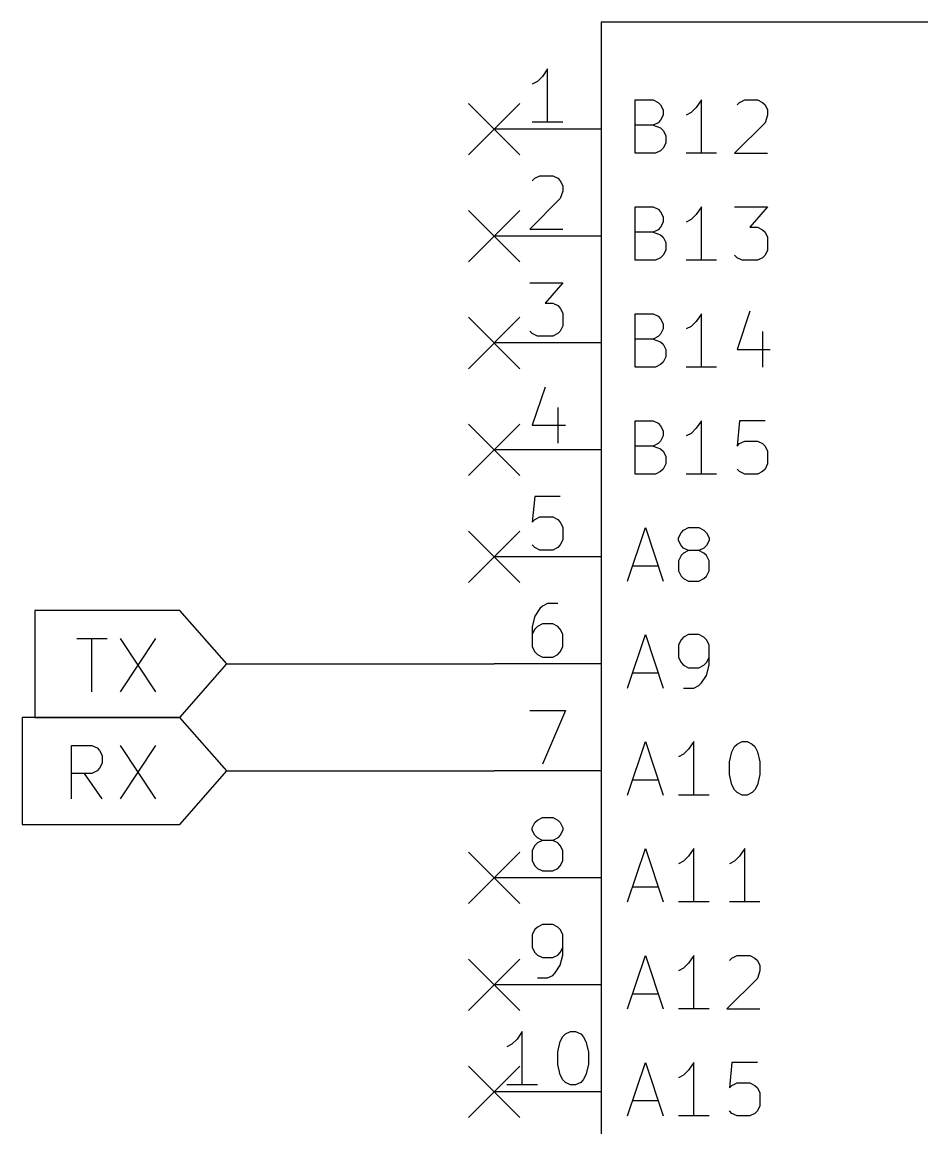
# Model space of a CAD drawing. Extents: x 0.4 to 16.1, y -11.3 to -0.4.
# Drawn here: x 7.459 to 8.3, y -3.334 to -2.3 of the extents above; entities that cross this region are included whole.
import ezdxf

# ---------------------------------------------------------------- set-up
doc = ezdxf.new("R2010")
doc.units = 0
doc.header["$MEASUREMENT"] = 0
for name, color, linetype in [('BLUE2', 5, 'CONTINUOUS'), ('CYAN2', 4, 'CONTINUOUS'), ('GREEN3', 91, 'CONTINUOUS'), ('RED2', 1, 'CONTINUOUS'), ('RED3', 11, 'CONTINUOUS')]:
    doc.layers.add(name, color=color, linetype=linetype)

msp = doc.modelspace()

# ---------------------------------------------------------------- linework, layer by layer
at = {"layer": 'BLUE2', "linetype": 'CONTINUOUS'}
for p, q in [((7.876, -2.376), (7.924, -2.424)), ((7.924, -2.376), (7.876, -2.424)), ((7.876, -2.476), (7.924, -2.524)), ((7.924, -2.476), (7.876, -2.524)), ((7.876, -2.576), (7.924, -2.624)), ((7.924, -2.576), (7.876, -2.624)), ((7.876, -2.676), (7.924, -2.724)), ((7.924, -2.676), (7.876, -2.724)), ((7.876, -2.776), (7.924, -2.824)), ((7.924, -2.776), (7.876, -2.824)), ((7.876, -3.076), (7.924, -3.124)), ((7.924, -3.076), (7.876, -3.124)), ((7.876, -3.176), (7.924, -3.224)), ((7.924, -3.176), (7.876, -3.224)), ((7.876, -3.276), (7.924, -3.324)), ((7.924, -3.276), (7.876, -3.324))]:
    msp.add_line(p, q, dxfattribs=at)
at = {"layer": 'CYAN2', "linetype": 'CONTINUOUS'}
for p, q in [((8.0319, -2.42262), (8.0319, -2.37262)), ((8.0319, -2.37262), (8.04857, -2.37262)), ((8.0319, -2.42262), (8.0319, -2.37262)), ((8.0319, -2.37262), (8.04857, -2.37262)), ((8.04857, -2.37262), (8.05333, -2.375)), ((8.04857, -2.37262), (8.05333, -2.375)), ((8.05333, -2.375), (8.05571, -2.37738)), ((8.05333, -2.375), (8.05571, -2.37738)), ((8.05571, -2.37738), (8.05809, -2.38214)), ((8.05571, -2.37738), (8.05809, -2.38214)), ((8.09381, -2.37262), (8.08905, -2.37976)), ((8.09381, -2.37262), (8.08905, -2.37976)), ((8.09381, -2.42262), (8.09381, -2.37262)), ((8.09381, -2.42262), (8.09381, -2.37262)), ((8.12714, -2.37738), (8.12952, -2.375)), ((8.12714, -2.37738), (8.12952, -2.375)), ((8.12952, -2.375), (8.13428, -2.37262)), ((8.12952, -2.375), (8.13428, -2.37262)), ((8.13428, -2.37262), (8.14619, -2.37262)), ((8.13428, -2.37262), (8.14619, -2.37262)), ((8.14619, -2.37262), (8.15095, -2.375)), ((8.14619, -2.37262), (8.15095, -2.375)), ((8.15095, -2.375), (8.15333, -2.37738)), ((8.15095, -2.375), (8.15333, -2.37738)), ((8.15333, -2.37738), (8.15571, -2.38214)), ((8.15333, -2.37738), (8.15571, -2.38214)), ((8.05809, -2.3869), (8.05571, -2.39167)), ((8.05809, -2.3869), (8.05571, -2.39167)), ((8.05809, -2.38214), (8.05809, -2.3869)), ((8.05809, -2.38214), (8.05809, -2.3869)), ((8.08428, -2.38452), (8.07952, -2.3869)), ((8.08428, -2.38452), (8.07952, -2.3869)), ((8.08905, -2.37976), (8.08428, -2.38452)), ((8.08905, -2.37976), (8.08428, -2.38452)), ((8.15571, -2.3869), (8.15333, -2.39405)), ((8.15571, -2.3869), (8.15333, -2.39405)), ((8.15571, -2.38214), (8.15571, -2.3869)), ((8.15571, -2.38214), (8.15571, -2.3869)), ((8.04857, -2.39643), (8.0319, -2.39643)), ((8.04857, -2.39643), (8.0319, -2.39643)), ((8.05333, -2.39405), (8.04857, -2.39643)), ((8.05333, -2.39405), (8.04857, -2.39643)), ((8.04857, -2.39643), (8.05571, -2.39881)), ((8.04857, -2.39643), (8.05571, -2.39881)), ((8.05571, -2.39167), (8.05333, -2.39405)), ((8.05571, -2.39167), (8.05333, -2.39405)), ((8.15333, -2.39405), (8.12476, -2.42262)), ((8.15333, -2.39405), (8.12476, -2.42262)), ((8.05571, -2.39881), (8.05809, -2.40119)), ((8.05571, -2.39881), (8.05809, -2.40119)), ((8.05809, -2.40119), (8.06047, -2.40595)), ((8.05809, -2.40119), (8.06047, -2.40595)), ((8.06047, -2.40595), (8.06047, -2.41309)), ((8.06047, -2.40595), (8.06047, -2.41309)), ((8.05809, -2.41785), (8.05571, -2.42024)), ((8.05809, -2.41785), (8.05571, -2.42024)), ((8.06047, -2.41309), (8.05809, -2.41785)), ((8.06047, -2.41309), (8.05809, -2.41785)), ((8.05095, -2.42262), (8.0319, -2.42262)), ((8.05095, -2.42262), (8.0319, -2.42262)), ((8.05571, -2.42024), (8.05095, -2.42262)), ((8.05571, -2.42024), (8.05095, -2.42262)), ((8.10809, -2.42262), (8.07952, -2.42262)), ((8.10809, -2.42262), (8.07952, -2.42262)), ((8.12476, -2.42262), (8.15571, -2.42262)), ((8.12476, -2.42262), (8.15571, -2.42262)), ((8.0319, -2.52262), (8.0319, -2.47262)), ((8.0319, -2.47262), (8.04857, -2.47262)), ((8.0319, -2.52262), (8.0319, -2.47262)), ((8.0319, -2.47262), (8.04857, -2.47262)), ((8.04857, -2.47262), (8.05333, -2.475)), ((8.04857, -2.47262), (8.05333, -2.475)), ((8.05333, -2.475), (8.05571, -2.47738)), ((8.05333, -2.475), (8.05571, -2.47738)), ((8.05571, -2.47738), (8.05809, -2.48214)), ((8.05571, -2.47738), (8.05809, -2.48214)), ((8.08905, -2.47976), (8.08428, -2.48452)), ((8.08905, -2.47976), (8.08428, -2.48452)), ((8.09381, -2.47262), (8.08905, -2.47976)), ((8.09381, -2.47262), (8.08905, -2.47976)), ((8.09381, -2.52262), (8.09381, -2.47262)), ((8.09381, -2.52262), (8.09381, -2.47262)), ((8.12476, -2.47262), (8.15571, -2.47262)), ((8.12476, -2.47262), (8.15571, -2.47262)), ((8.15571, -2.47262), (8.13905, -2.49167)), ((8.15571, -2.47262), (8.13905, -2.49167)), ((8.05809, -2.4869), (8.05571, -2.49167)), ((8.05809, -2.4869), (8.05571, -2.49167)), ((8.05809, -2.48214), (8.05809, -2.4869)), ((8.05809, -2.48214), (8.05809, -2.4869)), ((8.08428, -2.48452), (8.07952, -2.4869)), ((8.08428, -2.48452), (8.07952, -2.4869)), ((8.04857, -2.49643), (8.0319, -2.49643)), ((8.04857, -2.49643), (8.0319, -2.49643)), ((8.05333, -2.49405), (8.04857, -2.49643)), ((8.05333, -2.49405), (8.04857, -2.49643)), ((8.04857, -2.49643), (8.05571, -2.49881)), ((8.04857, -2.49643), (8.05571, -2.49881)), ((8.05571, -2.49167), (8.05333, -2.49405)), ((8.05571, -2.49167), (8.05333, -2.49405)), ((8.05571, -2.49881), (8.05809, -2.50119)), ((8.05571, -2.49881), (8.05809, -2.50119)), ((8.05809, -2.50119), (8.06047, -2.50595)), ((8.05809, -2.50119), (8.06047, -2.50595)), ((8.13905, -2.49167), (8.14619, -2.49167)), ((8.13905, -2.49167), (8.14619, -2.49167)), ((8.14619, -2.49167), (8.15095, -2.49405)), ((8.14619, -2.49167), (8.15095, -2.49405)), ((8.15095, -2.49405), (8.15333, -2.49643)), ((8.15095, -2.49405), (8.15333, -2.49643)), ((8.15333, -2.49643), (8.15571, -2.50119)), ((8.15333, -2.49643), (8.15571, -2.50119)), ((8.15571, -2.50119), (8.15571, -2.51309)), ((8.15571, -2.50119), (8.15571, -2.51309)), ((8.06047, -2.50595), (8.06047, -2.51309)), ((8.06047, -2.50595), (8.06047, -2.51309)), ((8.05571, -2.52024), (8.05095, -2.52262)), ((8.05571, -2.52024), (8.05095, -2.52262)), ((8.05809, -2.51785), (8.05571, -2.52024)), ((8.05809, -2.51785), (8.05571, -2.52024)), ((8.06047, -2.51309), (8.05809, -2.51785)), ((8.06047, -2.51309), (8.05809, -2.51785)), ((8.12714, -2.52024), (8.12476, -2.51785)), ((8.12714, -2.52024), (8.12476, -2.51785)), ((8.1319, -2.52262), (8.12714, -2.52024)), ((8.1319, -2.52262), (8.12714, -2.52024)), ((8.15095, -2.52024), (8.14619, -2.52262)), ((8.15095, -2.52024), (8.14619, -2.52262)), ((8.15333, -2.51785), (8.15095, -2.52024)), ((8.15333, -2.51785), (8.15095, -2.52024)), ((8.15571, -2.51309), (8.15333, -2.51785)), ((8.15571, -2.51309), (8.15333, -2.51785)), ((8.05095, -2.52262), (8.0319, -2.52262)), ((8.05095, -2.52262), (8.0319, -2.52262)), ((8.10809, -2.52262), (8.07952, -2.52262)), ((8.10809, -2.52262), (8.07952, -2.52262)), ((8.14619, -2.52262), (8.1319, -2.52262)), ((8.14619, -2.52262), (8.1319, -2.52262)), ((8.0319, -2.62262), (8.0319, -2.57262)), ((8.0319, -2.57262), (8.04857, -2.57262)), ((8.0319, -2.62262), (8.0319, -2.57262)), ((8.0319, -2.57262), (8.04857, -2.57262)), ((8.04857, -2.57262), (8.05333, -2.575)), ((8.04857, -2.57262), (8.05333, -2.575)), ((8.09381, -2.57262), (8.08905, -2.57976)), ((8.09381, -2.57262), (8.08905, -2.57976)), ((8.09381, -2.62262), (8.09381, -2.57262)), ((8.09381, -2.62262), (8.09381, -2.57262)), ((8.13905, -2.57024), (8.12714, -2.60595)), ((8.13905, -2.57024), (8.12714, -2.60595)), ((8.05333, -2.575), (8.05571, -2.57738)), ((8.05333, -2.575), (8.05571, -2.57738)), ((8.05571, -2.57738), (8.05809, -2.58214)), ((8.05571, -2.57738), (8.05809, -2.58214)), ((8.05809, -2.58214), (8.05809, -2.5869)), ((8.05809, -2.58214), (8.05809, -2.5869)), ((8.08428, -2.58452), (8.07952, -2.5869)), ((8.08428, -2.58452), (8.07952, -2.5869)), ((8.08905, -2.57976), (8.08428, -2.58452)), ((8.08905, -2.57976), (8.08428, -2.58452)), ((8.05333, -2.59405), (8.04857, -2.59643)), ((8.05333, -2.59405), (8.04857, -2.59643)), ((8.05571, -2.59167), (8.05333, -2.59405)), ((8.05571, -2.59167), (8.05333, -2.59405)), ((8.05809, -2.5869), (8.05571, -2.59167)), ((8.05809, -2.5869), (8.05571, -2.59167)), ((8.15095, -2.58928), (8.15095, -2.62262)), ((8.15095, -2.58928), (8.15095, -2.62262)), ((8.04857, -2.59643), (8.0319, -2.59643)), ((8.04857, -2.59643), (8.0319, -2.59643)), ((8.04857, -2.59643), (8.05571, -2.59881)), ((8.04857, -2.59643), (8.05571, -2.59881)), ((8.05571, -2.59881), (8.05809, -2.60119)), ((8.05571, -2.59881), (8.05809, -2.60119)), ((8.05809, -2.60119), (8.06047, -2.60595)), ((8.05809, -2.60119), (8.06047, -2.60595)), ((8.06047, -2.61309), (8.05809, -2.61785)), ((8.06047, -2.61309), (8.05809, -2.61785)), ((8.06047, -2.60595), (8.06047, -2.61309)), ((8.06047, -2.60595), (8.06047, -2.61309)), ((8.12714, -2.60595), (8.15809, -2.60595)), ((8.12714, -2.60595), (8.15809, -2.60595)), ((8.05095, -2.62262), (8.0319, -2.62262)), ((8.05095, -2.62262), (8.0319, -2.62262)), ((8.05571, -2.62024), (8.05095, -2.62262)), ((8.05571, -2.62024), (8.05095, -2.62262)), ((8.05809, -2.61785), (8.05571, -2.62024)), ((8.05809, -2.61785), (8.05571, -2.62024)), ((8.10809, -2.62262), (8.07952, -2.62262)), ((8.10809, -2.62262), (8.07952, -2.62262)), ((8.0319, -2.72262), (8.0319, -2.67262)), ((8.0319, -2.67262), (8.04857, -2.67262)), ((8.0319, -2.72262), (8.0319, -2.67262)), ((8.0319, -2.67262), (8.04857, -2.67262)), ((8.04857, -2.67262), (8.05333, -2.675)), ((8.04857, -2.67262), (8.05333, -2.675)), ((8.05333, -2.675), (8.05571, -2.67738)), ((8.05333, -2.675), (8.05571, -2.67738)), ((8.05571, -2.67738), (8.05809, -2.68214)), ((8.05571, -2.67738), (8.05809, -2.68214)), ((8.09381, -2.67262), (8.08905, -2.67976)), ((8.09381, -2.67262), (8.08905, -2.67976)), ((8.09381, -2.72262), (8.09381, -2.67262)), ((8.09381, -2.72262), (8.09381, -2.67262)), ((8.12952, -2.67262), (8.12714, -2.69643)), ((8.12952, -2.67262), (8.12714, -2.69643)), ((8.15333, -2.67262), (8.12952, -2.67262)), ((8.15333, -2.67262), (8.12952, -2.67262)), ((8.05809, -2.6869), (8.05571, -2.69167)), ((8.05809, -2.6869), (8.05571, -2.69167)), ((8.05809, -2.68214), (8.05809, -2.6869)), ((8.05809, -2.68214), (8.05809, -2.6869)), ((8.08428, -2.68452), (8.07952, -2.6869)), ((8.08428, -2.68452), (8.07952, -2.6869)), ((8.08905, -2.67976), (8.08428, -2.68452)), ((8.08905, -2.67976), (8.08428, -2.68452)), ((8.04857, -2.69643), (8.0319, -2.69643)), ((8.04857, -2.69643), (8.0319, -2.69643)), ((8.05333, -2.69405), (8.04857, -2.69643)), ((8.05333, -2.69405), (8.04857, -2.69643)), ((8.04857, -2.69643), (8.05571, -2.69881)), ((8.04857, -2.69643), (8.05571, -2.69881)), ((8.05571, -2.69167), (8.05333, -2.69405)), ((8.05571, -2.69167), (8.05333, -2.69405)), ((8.12714, -2.69643), (8.12952, -2.69405)), ((8.12714, -2.69643), (8.12952, -2.69405)), ((8.12952, -2.69405), (8.13428, -2.69167)), ((8.12952, -2.69405), (8.13428, -2.69167)), ((8.13428, -2.69167), (8.14619, -2.69167)), ((8.13428, -2.69167), (8.14619, -2.69167)), ((8.14619, -2.69167), (8.15095, -2.69405)), ((8.14619, -2.69167), (8.15095, -2.69405)), ((8.15095, -2.69405), (8.15333, -2.69643)), ((8.15095, -2.69405), (8.15333, -2.69643)), ((8.15333, -2.69643), (8.15571, -2.70119)), ((8.15333, -2.69643), (8.15571, -2.70119)), ((8.05571, -2.69881), (8.05809, -2.70119)), ((8.05571, -2.69881), (8.05809, -2.70119)), ((8.05809, -2.70119), (8.06047, -2.70595)), ((8.05809, -2.70119), (8.06047, -2.70595)), ((8.06047, -2.70595), (8.06047, -2.71309)), ((8.06047, -2.70595), (8.06047, -2.71309)), ((8.15571, -2.70119), (8.15571, -2.71309)), ((8.15571, -2.70119), (8.15571, -2.71309)), ((8.05809, -2.71785), (8.05571, -2.72024)), ((8.05809, -2.71785), (8.05571, -2.72024)), ((8.06047, -2.71309), (8.05809, -2.71785)), ((8.06047, -2.71309), (8.05809, -2.71785)), ((8.12952, -2.72024), (8.12714, -2.71785)), ((8.12952, -2.72024), (8.12714, -2.71785)), ((8.15333, -2.71785), (8.15095, -2.72024)), ((8.15333, -2.71785), (8.15095, -2.72024)), ((8.15571, -2.71309), (8.15333, -2.71785)), ((8.15571, -2.71309), (8.15333, -2.71785)), ((8.05095, -2.72262), (8.0319, -2.72262)), ((8.05095, -2.72262), (8.0319, -2.72262)), ((8.05571, -2.72024), (8.05095, -2.72262)), ((8.05571, -2.72024), (8.05095, -2.72262)), ((8.10809, -2.72262), (8.07952, -2.72262)), ((8.10809, -2.72262), (8.07952, -2.72262)), ((8.13428, -2.72262), (8.12952, -2.72024)), ((8.13428, -2.72262), (8.12952, -2.72024)), ((8.14619, -2.72262), (8.13428, -2.72262)), ((8.14619, -2.72262), (8.13428, -2.72262)), ((8.15095, -2.72024), (8.14619, -2.72262)), ((8.15095, -2.72024), (8.14619, -2.72262)), ((8.02476, -2.82262), (8.04143, -2.77262)), ((8.02476, -2.82262), (8.04143, -2.77262)), ((8.04143, -2.77262), (8.05809, -2.82262)), ((8.04143, -2.77262), (8.05809, -2.82262)), ((8.07238, -2.78214), (8.07476, -2.77738)), ((8.07238, -2.78214), (8.07476, -2.77738)), ((8.07476, -2.77738), (8.07714, -2.775)), ((8.07476, -2.77738), (8.07714, -2.775)), ((8.07714, -2.775), (8.0819, -2.77262)), ((8.07714, -2.775), (8.0819, -2.77262)), ((8.0819, -2.77262), (8.09143, -2.77262)), ((8.0819, -2.77262), (8.09143, -2.77262)), ((8.09143, -2.77262), (8.09619, -2.775)), ((8.09143, -2.77262), (8.09619, -2.775)), ((8.09619, -2.775), (8.09857, -2.77738)), ((8.09619, -2.775), (8.09857, -2.77738)), ((8.09857, -2.77738), (8.10095, -2.78214)), ((8.09857, -2.77738), (8.10095, -2.78214)), ((8.07238, -2.78452), (8.07238, -2.78214)), ((8.07238, -2.78452), (8.07238, -2.78214)), ((8.07476, -2.78928), (8.07238, -2.78452)), ((8.07476, -2.78928), (8.07238, -2.78452)), ((8.07714, -2.79167), (8.07476, -2.78928)), ((8.07714, -2.79167), (8.07476, -2.78928)), ((8.09857, -2.78928), (8.09619, -2.79167)), ((8.09857, -2.78928), (8.09619, -2.79167)), ((8.10095, -2.78452), (8.09857, -2.78928)), ((8.10095, -2.78452), (8.09857, -2.78928)), ((8.10095, -2.78214), (8.10095, -2.78452)), ((8.10095, -2.78214), (8.10095, -2.78452)), ((8.07476, -2.79881), (8.07238, -2.80357)), ((8.07476, -2.79881), (8.07238, -2.80357)), ((8.07714, -2.79643), (8.07476, -2.79881)), ((8.07714, -2.79643), (8.07476, -2.79881)), ((8.0819, -2.79405), (8.07714, -2.79167)), ((8.0819, -2.79405), (8.07714, -2.79167)), ((8.0819, -2.79405), (8.07714, -2.79643)), ((8.0819, -2.79405), (8.07714, -2.79643)), ((8.09143, -2.79405), (8.0819, -2.79405)), ((8.09143, -2.79405), (8.0819, -2.79405)), ((8.09619, -2.79167), (8.09143, -2.79405)), ((8.09619, -2.79167), (8.09143, -2.79405)), ((8.09619, -2.79643), (8.09143, -2.79405)), ((8.09619, -2.79643), (8.09143, -2.79405)), ((8.09857, -2.79881), (8.09619, -2.79643)), ((8.09857, -2.79881), (8.09619, -2.79643)), ((8.10095, -2.80357), (8.09857, -2.79881)), ((8.10095, -2.80357), (8.09857, -2.79881)), ((8.02952, -2.80833), (8.05333, -2.80833)), ((8.02952, -2.80833), (8.05333, -2.80833)), ((8.07238, -2.80357), (8.07238, -2.81309)), ((8.07238, -2.80357), (8.07238, -2.81309)), ((8.10095, -2.81309), (8.10095, -2.80357)), ((8.10095, -2.81309), (8.10095, -2.80357)), ((8.07238, -2.81309), (8.07476, -2.81785)), ((8.07238, -2.81309), (8.07476, -2.81785)), ((8.07476, -2.81785), (8.07714, -2.82024)), ((8.07476, -2.81785), (8.07714, -2.82024)), ((8.07714, -2.82024), (8.0819, -2.82262)), ((8.07714, -2.82024), (8.0819, -2.82262)), ((8.09143, -2.82262), (8.09619, -2.82024)), ((8.09143, -2.82262), (8.09619, -2.82024)), ((8.09619, -2.82024), (8.09857, -2.81785)), ((8.09619, -2.82024), (8.09857, -2.81785)), ((8.09857, -2.81785), (8.10095, -2.81309)), ((8.09857, -2.81785), (8.10095, -2.81309)), ((8.0819, -2.82262), (8.09143, -2.82262)), ((8.0819, -2.82262), (8.09143, -2.82262)), ((8.02476, -2.92262), (8.04143, -2.87262)), ((8.02476, -2.92262), (8.04143, -2.87262)), ((8.04143, -2.87262), (8.05809, -2.92262)), ((8.04143, -2.87262), (8.05809, -2.92262)), ((8.0819, -2.87262), (8.07714, -2.875)), ((8.0819, -2.87262), (8.07714, -2.875)), ((8.09143, -2.87262), (8.0819, -2.87262)), ((8.09143, -2.87262), (8.0819, -2.87262)), ((8.09619, -2.875), (8.09143, -2.87262)), ((8.09619, -2.875), (8.09143, -2.87262)), ((8.07476, -2.87738), (8.07238, -2.88214)), ((8.07476, -2.87738), (8.07238, -2.88214)), ((8.07238, -2.88214), (8.07238, -2.89405)), ((8.07238, -2.88214), (8.07238, -2.89405)), ((8.07714, -2.875), (8.07476, -2.87738)), ((8.07714, -2.875), (8.07476, -2.87738)), ((8.09857, -2.87738), (8.09619, -2.875)), ((8.09857, -2.87738), (8.09619, -2.875)), ((8.10095, -2.88214), (8.09857, -2.87738)), ((8.10095, -2.88214), (8.09857, -2.87738)), ((8.10095, -2.90119), (8.10095, -2.88214)), ((8.10095, -2.90119), (8.10095, -2.88214)), ((8.07238, -2.89405), (8.07476, -2.89881)), ((8.07238, -2.89405), (8.07476, -2.89881)), ((8.09857, -2.89881), (8.10095, -2.89405)), ((8.09857, -2.89881), (8.10095, -2.89405)), ((8.07476, -2.89881), (8.07714, -2.90119)), ((8.07476, -2.89881), (8.07714, -2.90119)), ((8.07714, -2.90119), (8.0819, -2.90357)), ((8.07714, -2.90119), (8.0819, -2.90357)), ((8.0819, -2.90357), (8.09143, -2.90357)), ((8.0819, -2.90357), (8.09143, -2.90357)), ((8.09143, -2.90357), (8.09619, -2.90119)), ((8.09143, -2.90357), (8.09619, -2.90119)), ((8.09619, -2.90119), (8.09857, -2.89881)), ((8.09619, -2.90119), (8.09857, -2.89881)), ((8.09857, -2.91071), (8.10095, -2.90119)), ((8.09857, -2.91071), (8.10095, -2.90119)), ((8.02952, -2.90833), (8.05333, -2.90833)), ((8.02952, -2.90833), (8.05333, -2.90833)), ((8.09381, -2.91785), (8.09857, -2.91071)), ((8.09381, -2.91785), (8.09857, -2.91071)), ((8.07714, -2.92262), (8.08667, -2.92262)), ((8.07714, -2.92262), (8.08667, -2.92262)), ((8.08667, -2.92262), (8.09143, -2.92024)), ((8.08667, -2.92262), (8.09143, -2.92024)), ((8.09143, -2.92024), (8.09381, -2.91785)), ((8.09143, -2.92024), (8.09381, -2.91785)), ((8.02476, -3.02262), (8.04143, -2.97262)), ((8.02476, -3.02262), (8.04143, -2.97262)), ((8.04143, -2.97262), (8.05809, -3.02262)), ((8.04143, -2.97262), (8.05809, -3.02262)), ((8.08667, -2.97262), (8.0819, -2.97976)), ((8.08667, -2.97262), (8.0819, -2.97976)), ((8.08667, -3.02262), (8.08667, -2.97262)), ((8.08667, -3.02262), (8.08667, -2.97262)), ((8.12476, -2.97738), (8.12714, -2.975)), ((8.12476, -2.97738), (8.12714, -2.975)), ((8.12714, -2.975), (8.1319, -2.97262)), ((8.12714, -2.975), (8.1319, -2.97262)), ((8.1319, -2.97262), (8.13667, -2.97262)), ((8.1319, -2.97262), (8.13667, -2.97262)), ((8.13667, -2.97262), (8.14143, -2.975)), ((8.13667, -2.97262), (8.14143, -2.975)), ((8.14143, -2.975), (8.14381, -2.97738)), ((8.14143, -2.975), (8.14381, -2.97738)), ((8.07714, -2.98452), (8.07238, -2.9869)), ((8.07714, -2.98452), (8.07238, -2.9869)), ((8.0819, -2.97976), (8.07714, -2.98452)), ((8.0819, -2.97976), (8.07714, -2.98452)), ((8.12, -2.99167), (8.12238, -2.98214)), ((8.12, -2.99167), (8.12238, -2.98214)), ((8.12238, -2.98214), (8.12476, -2.97738)), ((8.12238, -2.98214), (8.12476, -2.97738)), ((8.14381, -2.97738), (8.14619, -2.98214)), ((8.14381, -2.97738), (8.14619, -2.98214)), ((8.14619, -2.98214), (8.14857, -2.99167)), ((8.14619, -2.98214), (8.14857, -2.99167)), ((8.12, -3.00357), (8.12, -2.99167)), ((8.12, -3.00357), (8.12, -2.99167)), ((8.14857, -2.99167), (8.14857, -3.00357)), ((8.14857, -2.99167), (8.14857, -3.00357)), ((8.02952, -3.00833), (8.05333, -3.00833)), ((8.02952, -3.00833), (8.05333, -3.00833)), ((8.12238, -3.01309), (8.12, -3.00357)), ((8.12238, -3.01309), (8.12, -3.00357)), ((8.14857, -3.00357), (8.14619, -3.01309)), ((8.14857, -3.00357), (8.14619, -3.01309)), ((8.12476, -3.01785), (8.12238, -3.01309)), ((8.12476, -3.01785), (8.12238, -3.01309)), ((8.12714, -3.02024), (8.12476, -3.01785)), ((8.12714, -3.02024), (8.12476, -3.01785)), ((8.14381, -3.01785), (8.14143, -3.02024)), ((8.14381, -3.01785), (8.14143, -3.02024)), ((8.14619, -3.01309), (8.14381, -3.01785)), ((8.14619, -3.01309), (8.14381, -3.01785)), ((8.10095, -3.02262), (8.07238, -3.02262)), ((8.10095, -3.02262), (8.07238, -3.02262)), ((8.1319, -3.02262), (8.12714, -3.02024)), ((8.1319, -3.02262), (8.12714, -3.02024)), ((8.13667, -3.02262), (8.1319, -3.02262)), ((8.13667, -3.02262), (8.1319, -3.02262)), ((8.14143, -3.02024), (8.13667, -3.02262)), ((8.14143, -3.02024), (8.13667, -3.02262)), ((8.02476, -3.12262), (8.04143, -3.07262)), ((8.02476, -3.12262), (8.04143, -3.07262)), ((8.04143, -3.07262), (8.05809, -3.12262)), ((8.04143, -3.07262), (8.05809, -3.12262)), ((8.0819, -3.07976), (8.07714, -3.08452)), ((8.0819, -3.07976), (8.07714, -3.08452)), ((8.08667, -3.07262), (8.0819, -3.07976)), ((8.08667, -3.07262), (8.0819, -3.07976)), ((8.08667, -3.12262), (8.08667, -3.07262)), ((8.08667, -3.12262), (8.08667, -3.07262)), ((8.12952, -3.07976), (8.12476, -3.08452)), ((8.12952, -3.07976), (8.12476, -3.08452)), ((8.13428, -3.07262), (8.12952, -3.07976)), ((8.13428, -3.07262), (8.12952, -3.07976)), ((8.13428, -3.12262), (8.13428, -3.07262)), ((8.13428, -3.12262), (8.13428, -3.07262)), ((8.07714, -3.08452), (8.07238, -3.0869)), ((8.07714, -3.08452), (8.07238, -3.0869)), ((8.12476, -3.08452), (8.12, -3.0869)), ((8.12476, -3.08452), (8.12, -3.0869)), ((8.02952, -3.10833), (8.05333, -3.10833)), ((8.02952, -3.10833), (8.05333, -3.10833)), ((8.10095, -3.12262), (8.07238, -3.12262)), ((8.10095, -3.12262), (8.07238, -3.12262)), ((8.14857, -3.12262), (8.12, -3.12262)), ((8.14857, -3.12262), (8.12, -3.12262)), ((8.02476, -3.22262), (8.04143, -3.17262)), ((8.02476, -3.22262), (8.04143, -3.17262)), ((8.04143, -3.17262), (8.05809, -3.22262)), ((8.04143, -3.17262), (8.05809, -3.22262)), ((8.08667, -3.17262), (8.0819, -3.17976)), ((8.08667, -3.17262), (8.0819, -3.17976)), ((8.08667, -3.22262), (8.08667, -3.17262)), ((8.08667, -3.22262), (8.08667, -3.17262)), ((8.12238, -3.175), (8.12714, -3.17262)), ((8.12238, -3.175), (8.12714, -3.17262)), ((8.12714, -3.17262), (8.13905, -3.17262)), ((8.12714, -3.17262), (8.13905, -3.17262)), ((8.13905, -3.17262), (8.14381, -3.175)), ((8.13905, -3.17262), (8.14381, -3.175)), ((8.0819, -3.17976), (8.07714, -3.18452)), ((8.0819, -3.17976), (8.07714, -3.18452)), ((8.12, -3.17738), (8.12238, -3.175)), ((8.12, -3.17738), (8.12238, -3.175)), ((8.14381, -3.175), (8.14619, -3.17738)), ((8.14381, -3.175), (8.14619, -3.17738)), ((8.14619, -3.17738), (8.14857, -3.18214)), ((8.14619, -3.17738), (8.14857, -3.18214)), ((8.14857, -3.18214), (8.14857, -3.1869)), ((8.14857, -3.18214), (8.14857, -3.1869)), ((8.07714, -3.18452), (8.07238, -3.1869)), ((8.07714, -3.18452), (8.07238, -3.1869)), ((8.14619, -3.19405), (8.11762, -3.22262)), ((8.14619, -3.19405), (8.11762, -3.22262)), ((8.14857, -3.1869), (8.14619, -3.19405)), ((8.14857, -3.1869), (8.14619, -3.19405)), ((8.02952, -3.20833), (8.05333, -3.20833)), ((8.02952, -3.20833), (8.05333, -3.20833)), ((8.10095, -3.22262), (8.07238, -3.22262)), ((8.10095, -3.22262), (8.07238, -3.22262)), ((8.11762, -3.22262), (8.14857, -3.22262)), ((8.11762, -3.22262), (8.14857, -3.22262)), ((8.02476, -3.32262), (8.04143, -3.27262)), ((8.02476, -3.32262), (8.04143, -3.27262)), ((8.04143, -3.27262), (8.05809, -3.32262)), ((8.04143, -3.27262), (8.05809, -3.32262)), ((8.08667, -3.27262), (8.0819, -3.27976)), ((8.08667, -3.27262), (8.0819, -3.27976)), ((8.08667, -3.32262), (8.08667, -3.27262)), ((8.08667, -3.32262), (8.08667, -3.27262)), ((8.12238, -3.27262), (8.12, -3.29643)), ((8.12238, -3.27262), (8.12, -3.29643)), ((8.14619, -3.27262), (8.12238, -3.27262)), ((8.14619, -3.27262), (8.12238, -3.27262)), ((8.07714, -3.28452), (8.07238, -3.2869)), ((8.07714, -3.28452), (8.07238, -3.2869)), ((8.0819, -3.27976), (8.07714, -3.28452)), ((8.0819, -3.27976), (8.07714, -3.28452)), ((8.12, -3.29643), (8.12238, -3.29405)), ((8.12, -3.29643), (8.12238, -3.29405)), ((8.12238, -3.29405), (8.12714, -3.29167)), ((8.12238, -3.29405), (8.12714, -3.29167)), ((8.12714, -3.29167), (8.13905, -3.29167)), ((8.12714, -3.29167), (8.13905, -3.29167)), ((8.13905, -3.29167), (8.14381, -3.29405)), ((8.13905, -3.29167), (8.14381, -3.29405)), ((8.14381, -3.29405), (8.14619, -3.29643)), ((8.14381, -3.29405), (8.14619, -3.29643)), ((8.14619, -3.29643), (8.14857, -3.30119)), ((8.14619, -3.29643), (8.14857, -3.30119)), ((8.14857, -3.30119), (8.14857, -3.31309)), ((8.14857, -3.30119), (8.14857, -3.31309)), ((8.02952, -3.30833), (8.05333, -3.30833)), ((8.02952, -3.30833), (8.05333, -3.30833)), ((8.12238, -3.32024), (8.12, -3.31785)), ((8.12238, -3.32024), (8.12, -3.31785)), ((8.14619, -3.31785), (8.14381, -3.32024)), ((8.14619, -3.31785), (8.14381, -3.32024)), ((8.14857, -3.31309), (8.14619, -3.31785)), ((8.14857, -3.31309), (8.14619, -3.31785)), ((8.10095, -3.32262), (8.07238, -3.32262)), ((8.10095, -3.32262), (8.07238, -3.32262)), ((8.12714, -3.32262), (8.12238, -3.32024)), ((8.12714, -3.32262), (8.12238, -3.32024)), ((8.13905, -3.32262), (8.12714, -3.32262)), ((8.13905, -3.32262), (8.12714, -3.32262)), ((8.14381, -3.32024), (8.13905, -3.32262)), ((8.14381, -3.32024), (8.13905, -3.32262))]:
    msp.add_line(p, q, dxfattribs=at)
at = {"layer": 'GREEN3', "linetype": 'CONTINUOUS'}
for p, q in [((7.65, -2.9), (7.9, -2.9)), ((7.65, -3), (7.9, -3))]:
    msp.add_line(p, q, dxfattribs=at)
at = {"layer": 'RED2', "linetype": 'CONTINUOUS'}
for p, q in [((8, -2.3), (8, -4.35)), ((8.6, -2.3), (8, -2.3)), ((8, -2.4), (7.9, -2.4)), ((8, -2.4), (7.9, -2.4)), ((8, -2.5), (7.9, -2.5)), ((8, -2.5), (7.9, -2.5)), ((8, -2.6), (7.9, -2.6)), ((8, -2.6), (7.9, -2.6)), ((8, -2.7), (7.9, -2.7)), ((8, -2.7), (7.9, -2.7)), ((8, -2.8), (7.9, -2.8)), ((8, -2.8), (7.9, -2.8)), ((7.60625, -2.84998), (7.47052, -2.84998)), ((7.47052, -2.84998), (7.47052, -2.9)), ((7.65, -2.9), (7.60625, -2.84998)), ((7.50967, -2.87619), (7.53824, -2.87619)), ((7.52395, -2.92619), (7.52395, -2.87619)), ((7.55015, -2.87619), (7.58348, -2.92619)), ((7.58348, -2.87619), (7.55015, -2.92619)), ((7.47052, -2.9), (7.47052, -2.95002)), ((7.60625, -2.95002), (7.65, -2.9)), ((8, -2.9), (7.9, -2.9)), ((8, -2.9), (7.9, -2.9)), ((7.60625, -2.94998), (7.45861, -2.94998)), ((7.45861, -2.94998), (7.45861, -3)), ((7.47052, -2.95002), (7.60625, -2.95002)), ((7.65, -3), (7.60625, -2.94998)), ((7.50491, -3.02619), (7.50491, -2.97619)), ((7.50491, -2.97619), (7.52395, -2.97619)), ((7.52395, -2.97619), (7.52872, -2.97857)), ((7.55015, -2.97619), (7.58348, -3.02619)), ((7.58348, -2.97619), (7.55015, -3.02619)), ((7.52872, -2.97857), (7.53109, -2.98095)), ((7.53109, -2.98095), (7.53348, -2.98572)), ((7.53348, -2.98572), (7.53348, -2.99286)), ((7.53109, -2.99762), (7.52872, -3)), ((7.53348, -2.99286), (7.53109, -2.99762)), ((7.45861, -3), (7.45861, -3.05002)), ((7.52395, -3.00238), (7.50491, -3.00238)), ((7.53348, -3.02619), (7.51681, -3.00238)), ((7.52872, -3), (7.52395, -3.00238)), ((7.60625, -3.05002), (7.65, -3)), ((8, -3), (7.9, -3)), ((8, -3), (7.9, -3)), ((7.45861, -3.05002), (7.60625, -3.05002)), ((8, -3.1), (7.9, -3.1)), ((8, -3.1), (7.9, -3.1)), ((8, -3.2), (7.9, -3.2)), ((8, -3.2), (7.9, -3.2)), ((8, -3.3), (7.9, -3.3)), ((8, -3.3), (7.9, -3.3))]:
    msp.add_line(p, q, dxfattribs=at)
at = {"layer": 'RED3', "linetype": 'CONTINUOUS'}
for p, q in [((7.95, -2.34362), (7.94524, -2.35076)), ((7.95, -2.34362), (7.94524, -2.35076)), ((7.95, -2.39362), (7.95, -2.34362)), ((7.95, -2.39362), (7.95, -2.34362)), ((7.94047, -2.35552), (7.93571, -2.3579)), ((7.94047, -2.35552), (7.93571, -2.3579)), ((7.94524, -2.35076), (7.94047, -2.35552)), ((7.94524, -2.35076), (7.94047, -2.35552)), ((7.96428, -2.39362), (7.93571, -2.39362)), ((7.96428, -2.39362), (7.93571, -2.39362)), ((7.93571, -2.44838), (7.93809, -2.446)), ((7.93571, -2.44838), (7.93809, -2.446)), ((7.93809, -2.446), (7.94285, -2.44362)), ((7.93809, -2.446), (7.94285, -2.44362)), ((7.94285, -2.44362), (7.95476, -2.44362)), ((7.94285, -2.44362), (7.95476, -2.44362)), ((7.95476, -2.44362), (7.95952, -2.446)), ((7.95476, -2.44362), (7.95952, -2.446)), ((7.95952, -2.446), (7.9619, -2.44838)), ((7.95952, -2.446), (7.9619, -2.44838)), ((7.9619, -2.44838), (7.96428, -2.45314)), ((7.9619, -2.44838), (7.96428, -2.45314)), ((7.96428, -2.4579), (7.9619, -2.46505)), ((7.96428, -2.4579), (7.9619, -2.46505)), ((7.96428, -2.45314), (7.96428, -2.4579)), ((7.96428, -2.45314), (7.96428, -2.4579)), ((7.9619, -2.46505), (7.93333, -2.49362)), ((7.9619, -2.46505), (7.93333, -2.49362)), ((7.93333, -2.49362), (7.96428, -2.49362)), ((7.93333, -2.49362), (7.96428, -2.49362)), ((7.93333, -2.54362), (7.96428, -2.54362)), ((7.93333, -2.54362), (7.96428, -2.54362)), ((7.96428, -2.54362), (7.94762, -2.56267)), ((7.96428, -2.54362), (7.94762, -2.56267)), ((7.94762, -2.56267), (7.95476, -2.56267)), ((7.94762, -2.56267), (7.95476, -2.56267)), ((7.95476, -2.56267), (7.95952, -2.56505)), ((7.95476, -2.56267), (7.95952, -2.56505)), ((7.95952, -2.56505), (7.9619, -2.56743)), ((7.95952, -2.56505), (7.9619, -2.56743)), ((7.9619, -2.56743), (7.96428, -2.57219)), ((7.9619, -2.56743), (7.96428, -2.57219)), ((7.96428, -2.57219), (7.96428, -2.58409)), ((7.96428, -2.57219), (7.96428, -2.58409)), ((7.96428, -2.58409), (7.9619, -2.58885)), ((7.96428, -2.58409), (7.9619, -2.58885)), ((7.93571, -2.59124), (7.93333, -2.58885)), ((7.93571, -2.59124), (7.93333, -2.58885)), ((7.94047, -2.59362), (7.93571, -2.59124)), ((7.94047, -2.59362), (7.93571, -2.59124)), ((7.95476, -2.59362), (7.94047, -2.59362)), ((7.95476, -2.59362), (7.94047, -2.59362)), ((7.95952, -2.59124), (7.95476, -2.59362)), ((7.95952, -2.59124), (7.95476, -2.59362)), ((7.9619, -2.58885), (7.95952, -2.59124)), ((7.9619, -2.58885), (7.95952, -2.59124)), ((7.94762, -2.64124), (7.93571, -2.67695)), ((7.94762, -2.64124), (7.93571, -2.67695)), ((7.95952, -2.66028), (7.95952, -2.69362)), ((7.95952, -2.66028), (7.95952, -2.69362)), ((7.93571, -2.67695), (7.96667, -2.67695)), ((7.93571, -2.67695), (7.96667, -2.67695)), ((7.93809, -2.74362), (7.93571, -2.76743)), ((7.93809, -2.74362), (7.93571, -2.76743)), ((7.9619, -2.74362), (7.93809, -2.74362)), ((7.9619, -2.74362), (7.93809, -2.74362)), ((7.93571, -2.76743), (7.93809, -2.76505)), ((7.93571, -2.76743), (7.93809, -2.76505)), ((7.93809, -2.76505), (7.94285, -2.76267)), ((7.93809, -2.76505), (7.94285, -2.76267)), ((7.94285, -2.76267), (7.95476, -2.76267)), ((7.94285, -2.76267), (7.95476, -2.76267)), ((7.95476, -2.76267), (7.95952, -2.76505)), ((7.95476, -2.76267), (7.95952, -2.76505)), ((7.95952, -2.76505), (7.9619, -2.76743)), ((7.95952, -2.76505), (7.9619, -2.76743)), ((7.9619, -2.76743), (7.96428, -2.77219)), ((7.9619, -2.76743), (7.96428, -2.77219)), ((7.96428, -2.77219), (7.96428, -2.78409)), ((7.96428, -2.77219), (7.96428, -2.78409)), ((7.93809, -2.79124), (7.93571, -2.78885)), ((7.93809, -2.79124), (7.93571, -2.78885)), ((7.94285, -2.79362), (7.93809, -2.79124)), ((7.94285, -2.79362), (7.93809, -2.79124)), ((7.95952, -2.79124), (7.95476, -2.79362)), ((7.95952, -2.79124), (7.95476, -2.79362)), ((7.9619, -2.78885), (7.95952, -2.79124)), ((7.9619, -2.78885), (7.95952, -2.79124)), ((7.96428, -2.78409), (7.9619, -2.78885)), ((7.96428, -2.78409), (7.9619, -2.78885)), ((7.95476, -2.79362), (7.94285, -2.79362)), ((7.95476, -2.79362), (7.94285, -2.79362)), ((7.94285, -2.84838), (7.93809, -2.85552)), ((7.94285, -2.84838), (7.93809, -2.85552)), ((7.94524, -2.846), (7.94285, -2.84838)), ((7.94524, -2.846), (7.94285, -2.84838)), ((7.95, -2.84362), (7.94524, -2.846)), ((7.95, -2.84362), (7.94524, -2.846)), ((7.95952, -2.84362), (7.95, -2.84362)), ((7.95952, -2.84362), (7.95, -2.84362)), ((7.93809, -2.85552), (7.93571, -2.86505)), ((7.93809, -2.85552), (7.93571, -2.86505)), ((7.94524, -2.86267), (7.94047, -2.86505)), ((7.94524, -2.86267), (7.94047, -2.86505)), ((7.95476, -2.86267), (7.94524, -2.86267)), ((7.95476, -2.86267), (7.94524, -2.86267)), ((7.95952, -2.86505), (7.95476, -2.86267)), ((7.95952, -2.86505), (7.95476, -2.86267)), ((7.93571, -2.86505), (7.93571, -2.88409)), ((7.93571, -2.86505), (7.93571, -2.88409)), ((7.93809, -2.86743), (7.93571, -2.87219)), ((7.93809, -2.86743), (7.93571, -2.87219)), ((7.94047, -2.86505), (7.93809, -2.86743)), ((7.94047, -2.86505), (7.93809, -2.86743)), ((7.9619, -2.86743), (7.95952, -2.86505)), ((7.9619, -2.86743), (7.95952, -2.86505)), ((7.96428, -2.87219), (7.9619, -2.86743)), ((7.96428, -2.87219), (7.9619, -2.86743)), ((7.96428, -2.88409), (7.96428, -2.87219)), ((7.96428, -2.88409), (7.96428, -2.87219)), ((7.93571, -2.88409), (7.93809, -2.88885)), ((7.93571, -2.88409), (7.93809, -2.88885)), ((7.9619, -2.88885), (7.96428, -2.88409)), ((7.9619, -2.88885), (7.96428, -2.88409)), ((7.93809, -2.88885), (7.94047, -2.89124)), ((7.93809, -2.88885), (7.94047, -2.89124)), ((7.94047, -2.89124), (7.94524, -2.89362)), ((7.94047, -2.89124), (7.94524, -2.89362)), ((7.94524, -2.89362), (7.95476, -2.89362)), ((7.94524, -2.89362), (7.95476, -2.89362)), ((7.95476, -2.89362), (7.95952, -2.89124)), ((7.95476, -2.89362), (7.95952, -2.89124)), ((7.95952, -2.89124), (7.9619, -2.88885)), ((7.95952, -2.89124), (7.9619, -2.88885)), ((7.93333, -2.94362), (7.96667, -2.94362)), ((7.93333, -2.94362), (7.96667, -2.94362)), ((7.96667, -2.94362), (7.94524, -2.99362)), ((7.96667, -2.94362), (7.94524, -2.99362)), ((7.93571, -3.05314), (7.93809, -3.04838)), ((7.93571, -3.05314), (7.93809, -3.04838)), ((7.93809, -3.04838), (7.94047, -3.046)), ((7.93809, -3.04838), (7.94047, -3.046)), ((7.94047, -3.046), (7.94524, -3.04362)), ((7.94047, -3.046), (7.94524, -3.04362)), ((7.94524, -3.04362), (7.95476, -3.04362)), ((7.94524, -3.04362), (7.95476, -3.04362)), ((7.95476, -3.04362), (7.95952, -3.046)), ((7.95476, -3.04362), (7.95952, -3.046)), ((7.95952, -3.046), (7.9619, -3.04838)), ((7.95952, -3.046), (7.9619, -3.04838)), ((7.9619, -3.04838), (7.96428, -3.05314)), ((7.9619, -3.04838), (7.96428, -3.05314)), ((7.93571, -3.05552), (7.93571, -3.05314)), ((7.93571, -3.05552), (7.93571, -3.05314)), ((7.93809, -3.06028), (7.93571, -3.05552)), ((7.93809, -3.06028), (7.93571, -3.05552)), ((7.96428, -3.05552), (7.9619, -3.06028)), ((7.96428, -3.05552), (7.9619, -3.06028)), ((7.96428, -3.05314), (7.96428, -3.05552)), ((7.96428, -3.05314), (7.96428, -3.05552)), ((7.93809, -3.06981), (7.93571, -3.07457)), ((7.93809, -3.06981), (7.93571, -3.07457)), ((7.94047, -3.06267), (7.93809, -3.06028)), ((7.94047, -3.06267), (7.93809, -3.06028)), ((7.94047, -3.06743), (7.93809, -3.06981)), ((7.94047, -3.06743), (7.93809, -3.06981)), ((7.94524, -3.06505), (7.94047, -3.06267)), ((7.94524, -3.06505), (7.94047, -3.06267)), ((7.94524, -3.06505), (7.94047, -3.06743)), ((7.94524, -3.06505), (7.94047, -3.06743)), ((7.95476, -3.06505), (7.94524, -3.06505)), ((7.95476, -3.06505), (7.94524, -3.06505)), ((7.95952, -3.06267), (7.95476, -3.06505)), ((7.95952, -3.06267), (7.95476, -3.06505)), ((7.95952, -3.06743), (7.95476, -3.06505)), ((7.95952, -3.06743), (7.95476, -3.06505)), ((7.9619, -3.06028), (7.95952, -3.06267)), ((7.9619, -3.06028), (7.95952, -3.06267)), ((7.9619, -3.06981), (7.95952, -3.06743)), ((7.9619, -3.06981), (7.95952, -3.06743)), ((7.96428, -3.07457), (7.9619, -3.06981)), ((7.96428, -3.07457), (7.9619, -3.06981)), ((7.93571, -3.07457), (7.93571, -3.08409)), ((7.93571, -3.07457), (7.93571, -3.08409)), ((7.96428, -3.08409), (7.96428, -3.07457)), ((7.96428, -3.08409), (7.96428, -3.07457)), ((7.93571, -3.08409), (7.93809, -3.08885)), ((7.93571, -3.08409), (7.93809, -3.08885)), ((7.93809, -3.08885), (7.94047, -3.09124)), ((7.93809, -3.08885), (7.94047, -3.09124)), ((7.95952, -3.09124), (7.9619, -3.08885)), ((7.95952, -3.09124), (7.9619, -3.08885)), ((7.9619, -3.08885), (7.96428, -3.08409)), ((7.9619, -3.08885), (7.96428, -3.08409)), ((7.94047, -3.09124), (7.94524, -3.09362)), ((7.94047, -3.09124), (7.94524, -3.09362)), ((7.94524, -3.09362), (7.95476, -3.09362)), ((7.94524, -3.09362), (7.95476, -3.09362)), ((7.95476, -3.09362), (7.95952, -3.09124)), ((7.95476, -3.09362), (7.95952, -3.09124)), ((7.93809, -3.14838), (7.93571, -3.15314)), ((7.93809, -3.14838), (7.93571, -3.15314)), ((7.94047, -3.146), (7.93809, -3.14838)), ((7.94047, -3.146), (7.93809, -3.14838)), ((7.94524, -3.14362), (7.94047, -3.146)), ((7.94524, -3.14362), (7.94047, -3.146)), ((7.95476, -3.14362), (7.94524, -3.14362)), ((7.95476, -3.14362), (7.94524, -3.14362)), ((7.95952, -3.146), (7.95476, -3.14362)), ((7.95952, -3.146), (7.95476, -3.14362)), ((7.9619, -3.14838), (7.95952, -3.146)), ((7.9619, -3.14838), (7.95952, -3.146)), ((7.96428, -3.15314), (7.9619, -3.14838)), ((7.96428, -3.15314), (7.9619, -3.14838)), ((7.93571, -3.15314), (7.93571, -3.16505)), ((7.93571, -3.15314), (7.93571, -3.16505)), ((7.96428, -3.17219), (7.96428, -3.15314)), ((7.96428, -3.17219), (7.96428, -3.15314)), ((7.93571, -3.16505), (7.93809, -3.16981)), ((7.93571, -3.16505), (7.93809, -3.16981)), ((7.93809, -3.16981), (7.94047, -3.17219)), ((7.93809, -3.16981), (7.94047, -3.17219)), ((7.94047, -3.17219), (7.94524, -3.17457)), ((7.94047, -3.17219), (7.94524, -3.17457)), ((7.95476, -3.17457), (7.95952, -3.17219)), ((7.95476, -3.17457), (7.95952, -3.17219)), ((7.95952, -3.17219), (7.9619, -3.16981)), ((7.95952, -3.17219), (7.9619, -3.16981)), ((7.9619, -3.16981), (7.96428, -3.16505)), ((7.9619, -3.16981), (7.96428, -3.16505)), ((7.9619, -3.18171), (7.96428, -3.17219)), ((7.9619, -3.18171), (7.96428, -3.17219)), ((7.94524, -3.17457), (7.95476, -3.17457)), ((7.94524, -3.17457), (7.95476, -3.17457)), ((7.95714, -3.18885), (7.9619, -3.18171)), ((7.95714, -3.18885), (7.9619, -3.18171)), ((7.94047, -3.19362), (7.95, -3.19362)), ((7.94047, -3.19362), (7.95, -3.19362)), ((7.95, -3.19362), (7.95476, -3.19124)), ((7.95, -3.19362), (7.95476, -3.19124)), ((7.95476, -3.19124), (7.95714, -3.18885)), ((7.95476, -3.19124), (7.95714, -3.18885)), ((7.92619, -3.24362), (7.92143, -3.25076)), ((7.92619, -3.24362), (7.92143, -3.25076)), ((7.92619, -3.29362), (7.92619, -3.24362)), ((7.92619, -3.29362), (7.92619, -3.24362)), ((7.96428, -3.24838), (7.96667, -3.246)), ((7.96428, -3.24838), (7.96667, -3.246)), ((7.96667, -3.246), (7.97143, -3.24362)), ((7.96667, -3.246), (7.97143, -3.24362)), ((7.97143, -3.24362), (7.97619, -3.24362)), ((7.97143, -3.24362), (7.97619, -3.24362)), ((7.97619, -3.24362), (7.98095, -3.246)), ((7.97619, -3.24362), (7.98095, -3.246)), ((7.98095, -3.246), (7.98333, -3.24838)), ((7.98095, -3.246), (7.98333, -3.24838)), ((7.91667, -3.25552), (7.9119, -3.2579)), ((7.91667, -3.25552), (7.9119, -3.2579)), ((7.92143, -3.25076), (7.91667, -3.25552)), ((7.92143, -3.25076), (7.91667, -3.25552)), ((7.95952, -3.26267), (7.9619, -3.25314)), ((7.95952, -3.26267), (7.9619, -3.25314)), ((7.9619, -3.25314), (7.96428, -3.24838)), ((7.9619, -3.25314), (7.96428, -3.24838)), ((7.98333, -3.24838), (7.98571, -3.25314)), ((7.98333, -3.24838), (7.98571, -3.25314)), ((7.98571, -3.25314), (7.98809, -3.26267)), ((7.98571, -3.25314), (7.98809, -3.26267)), ((7.95952, -3.27457), (7.95952, -3.26267)), ((7.95952, -3.27457), (7.95952, -3.26267)), ((7.98809, -3.26267), (7.98809, -3.27457)), ((7.98809, -3.26267), (7.98809, -3.27457)), ((7.9619, -3.28409), (7.95952, -3.27457)), ((7.9619, -3.28409), (7.95952, -3.27457)), ((7.98809, -3.27457), (7.98571, -3.28409)), ((7.98809, -3.27457), (7.98571, -3.28409)), ((7.96428, -3.28885), (7.9619, -3.28409)), ((7.96428, -3.28885), (7.9619, -3.28409)), ((7.98571, -3.28409), (7.98333, -3.28885)), ((7.98571, -3.28409), (7.98333, -3.28885)), ((7.94047, -3.29362), (7.9119, -3.29362)), ((7.94047, -3.29362), (7.9119, -3.29362)), ((7.96667, -3.29124), (7.96428, -3.28885)), ((7.96667, -3.29124), (7.96428, -3.28885)), ((7.97143, -3.29362), (7.96667, -3.29124)), ((7.97143, -3.29362), (7.96667, -3.29124)), ((7.97619, -3.29362), (7.97143, -3.29362)), ((7.97619, -3.29362), (7.97143, -3.29362)), ((7.98095, -3.29124), (7.97619, -3.29362)), ((7.98095, -3.29124), (7.97619, -3.29362)), ((7.98333, -3.28885), (7.98095, -3.29124)), ((7.98333, -3.28885), (7.98095, -3.29124))]:
    msp.add_line(p, q, dxfattribs=at)

doc.saveas('drawing.dxf')
